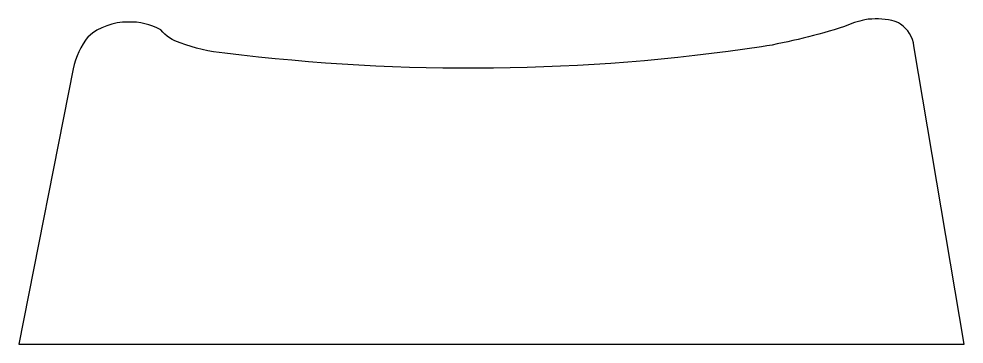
# Model space of a CAD drawing. Extents: x -2032 to -1325, y 1286 to 1529.
import ezdxf

# ---------------------------------------------------------------- set-up
doc = ezdxf.new("R2010")
doc.units = 0
doc.layers.get('0').update_dxf_attribs({"linetype": 'CONTINUOUS'})

msp = doc.modelspace()

# ---------------------------------------------------------------- linework, layer by layer
at = {"color": 1, "linetype": 'BYBLOCK'}
msp.add_lwpolyline([(-1979.67, 1515.84, 0.11909), (-1990.91, 1491.69), (-2031.54, 1286.01), (-1324.86, 1286.01), (-1362.32, 1508.8, 0.21205), (-1372.41, 1525.12, 0.075209), (-1378.95, 1527.88, 0.0855), (-1398.97, 1528.43, 0.046218), (-1414.39, 1523.39, -0.036394), (-1476.33, 1508.11, -0.067593), (-1877.53, 1503.44, -0.070306), (-1910.9, 1511.1, -0.146458), (-1925.54, 1520.92, 0.137264), (-1950.01, 1526.66, 0.186927), (-1979.76, 1515.73)], format="xyb", dxfattribs=at)

doc.saveas('drawing.dxf')
